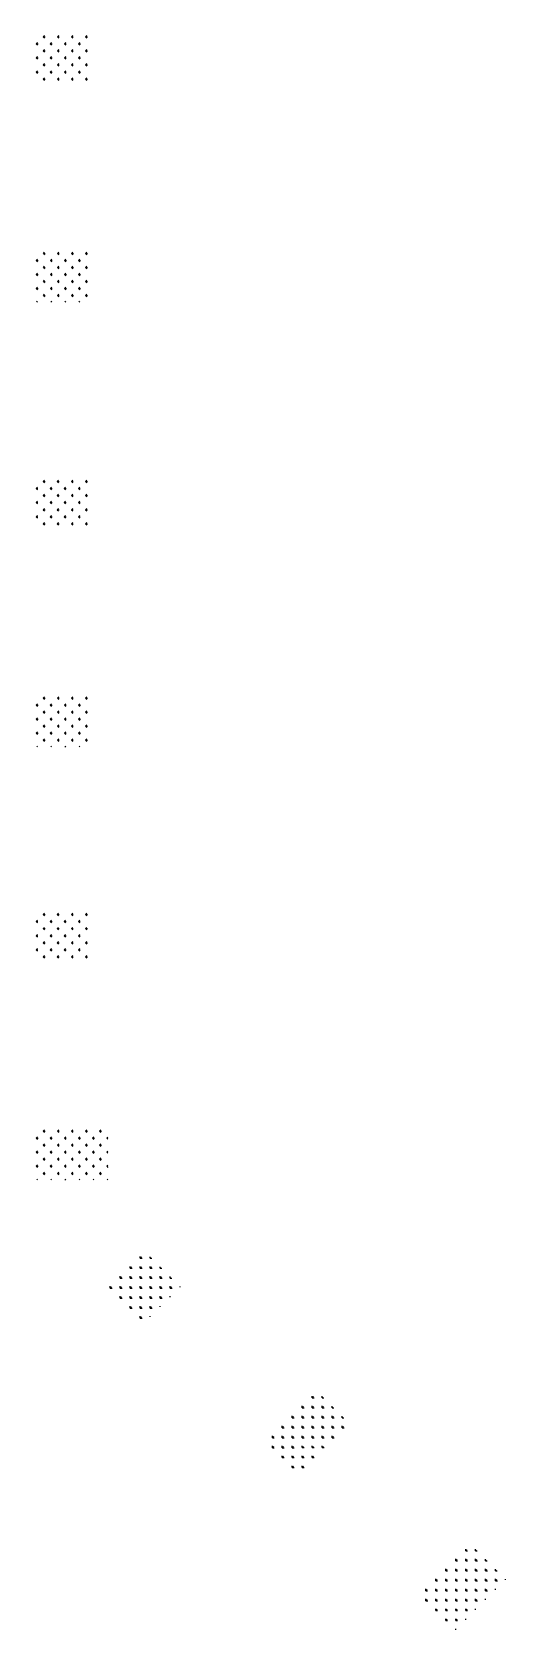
# Model space of a CAD drawing. Extents: x 58467 to 79089, y -33726 to -17391.
# Drawn here: x 58467 to 59071, y -33726 to -31684 of the extents above; entities that cross this region are included whole.
import ezdxf

# ---------------------------------------------------------------- set-up
doc = ezdxf.new("R2010")
doc.units = 0
doc.header["$LTSCALE"] = 100
doc.layers.add('BA_env_landscp @ 1', color=84, linetype='Continuous')

msp = doc.modelspace()

# ---------------------------------------------------------------- hatches: boundary and pattern name
at = {"layer": 'BA_env_landscp @ 1'}
h = msp.add_hatch(dxfattribs=at)
h.set_pattern_fill('GRASS', color=82, scale=0.5, angle=270)
h.set_pattern_definition([(360, (24706.526, -44971.626), (8.9802561, 8.9802561), [2.38125, -15.5792622]), (315, (24706.526, -44971.626), (8.980256, 8.980256), [2.38125, -10.31875]), (45, (24706.526, -44971.626), (-8.980256, 8.980256), [2.38125, -10.31875])])
h.paths.add_polyline_path([(58467.15, -31683.7), (58467.15, -31748.53), (58543.51, -31748.53), (58543.51, -31683.7)])
h = msp.add_hatch(dxfattribs=at)
h.set_pattern_fill('GRASS', color=82, scale=0.5, angle=270)
h.set_pattern_definition([(360, (24706.639, -45247.814), (8.9802561, 8.9802561), [2.38125, -15.5792622]), (315, (24706.639, -45247.814), (8.980256, 8.980256), [2.38125, -10.31875]), (45, (24706.639, -45247.814), (-8.980256, 8.980256), [2.38125, -10.31875])])
h.paths.add_polyline_path([(58467.26, -32028.12), (58467.26, -31963.29), (58543.51, -31963.29), (58543.51, -32028.12)])
h = msp.add_hatch(dxfattribs=at)
h.set_pattern_fill('GRASS', color=82, scale=0.5, angle=270)
h.set_pattern_definition([(360, (24706.412, -45538.833), (8.9802561, 8.9802561), [2.38125, -15.5792622]), (315, (24706.412, -45538.833), (8.980256, 8.980256), [2.38125, -10.31875]), (45, (24706.412, -45538.833), (-8.980256, 8.980256), [2.38125, -10.31875])])
h.paths.add_polyline_path([(58467.04, -32250.91), (58467.04, -32315.73), (58543.51, -32315.73), (58543.51, -32250.91)])
h = msp.add_hatch(dxfattribs=at)
h.set_pattern_fill('GRASS', color=82, scale=0.5, angle=270)
h.set_pattern_definition([(360, (24706.526, -45815.02), (8.9802561, 8.9802561), [2.38125, -15.5792622]), (315, (24706.526, -45815.02), (8.980256, 8.980256), [2.38125, -10.31875]), (45, (24706.526, -45815.02), (-8.980256, 8.980256), [2.38125, -10.31875])])
h.paths.add_polyline_path([(58467.15, -32595.32), (58467.15, -32530.5), (58543.51, -32530.5), (58543.51, -32595.32)])
h = msp.add_hatch(dxfattribs=at)
h.set_pattern_fill('GRASS', color=82, scale=0.5, angle=270)
h.set_pattern_definition([(360, (24706.412, -46091.208), (8.9802561, 8.9802561), [2.38125, -15.5792622]), (315, (24706.412, -46091.208), (8.980256, 8.980256), [2.38125, -10.31875]), (45, (24706.412, -46091.208), (-8.980256, 8.980256), [2.38125, -10.31875])])
h.paths.add_polyline_path([(58467.04, -32803.28), (58467.04, -32868.11), (58543.51, -32868.11), (58543.51, -32803.28)])
h = msp.add_hatch(dxfattribs=at)
h.set_pattern_fill('GRASS', color=82, scale=0.5, angle=270)
h.set_pattern_definition([(360, (24706.526, -46367.396), (8.9802561, 8.9802561), [2.38125, -15.5792622]), (315, (24706.526, -46367.396), (8.980256, 8.980256), [2.38125, -10.31875]), (45, (24706.526, -46367.396), (-8.980256, 8.980256), [2.38125, -10.31875])])
h.paths.add_polyline_path([(58467.15, -33147.7), (58467.15, -33082.87), (58563.51, -33082.87), (58563.51, -33147.7)])
h = msp.add_hatch(dxfattribs=at)
h.set_pattern_fill('GRASS', color=82, scale=0.5, angle=315.01463)
h.set_pattern_definition([(45.014626, (44071.7895, -66576.317), (-0.003242, 12.6999996), [2.38125, -15.5792622]), (0.014626, (44071.79, -66576.317), (-0.003242, 12.6999996), [2.38125, -10.31875]), (90.014626, (44071.79, -66576.317), (-12.6999996, -0.003242), [2.38125, -10.31875])])
h.paths.add_polyline_path([(58560.44, -33282.62), (58608.75, -33330.9), (58656.02, -33284.36), (58607.8, -33236.12)])
h = msp.add_hatch(dxfattribs=at)
h.set_pattern_fill('GRASS', color=82, scale=0.5, angle=315.01463)
h.set_pattern_definition([(45.014626, (44290.819, -66754.38), (-0.003242, 12.6999996), [2.38125, -15.5792622]), (0.014626, (44290.82, -66754.38), (-0.003242, 12.6999996), [2.38125, -10.31875]), (90.014626, (44290.82, -66754.38), (-12.6999996, -0.003242), [2.38125, -10.31875])])
h.paths.add_polyline_path([(58758.71, -33482.34), (58804.56, -33528.16), (58872.68, -33460.01), (58826.83, -33414.18)])
h = msp.add_hatch(dxfattribs=at)
h.set_pattern_fill('GRASS', color=82, scale=0.5, angle=315.01463)
h.set_pattern_definition([(45.014626, (44486.2435, -66949.544), (-0.003242, 12.6999996), [2.38125, -15.5792622]), (0.014626, (44486.243, -66949.544), (-0.003242, 12.6999996), [2.38125, -10.31875]), (90.014626, (44486.243, -66949.544), (-12.6999996, -0.003242), [2.38125, -10.31875])])
h.paths.add_polyline_path([(59002.39, -33725.73), (58956.54, -33679.91), (59024.66, -33611.75), (59070.51, -33657.58)])

doc.saveas('drawing.dxf')
